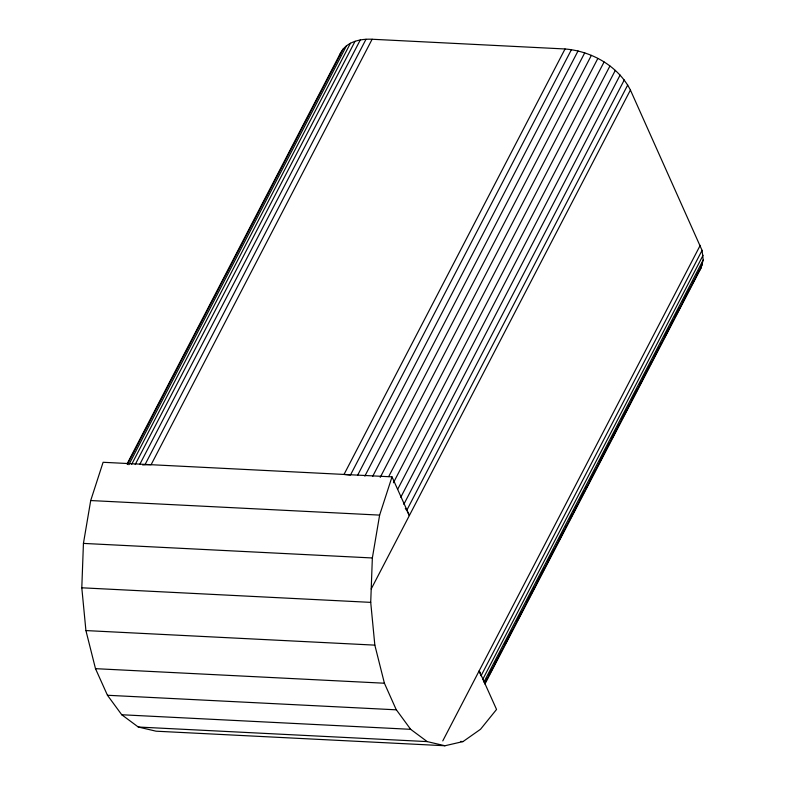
<?xml version="1.0" encoding="UTF-8"?>
<svg xmlns="http://www.w3.org/2000/svg" width="785" height="785" viewBox="0 0 785 785"><rect width="100%" height="100%" fill="white"/><g stroke="black" fill="none" stroke-linecap="round" stroke-linejoin="round"><path stroke-width="1.18" d="M127.16 463.758L340.837 52.448C346.921 41.576 360.59 38.661 372.119 39.25L565.043 48.974C591.468 51.133 618.148 65.969 630.414 90.04L702.065 250.376L481.038 675.836L479.184 670.812L496.552 709.454L480.528 729.265L463.032 741.57L444.958 745.75L156.038 731.188L138.288 727.028L121.744 714.752L107.457 695.265L95.495 668.663L85.918 630.571L81.797 587.798L83.436 543.406L90.707 500.545L103.1 462.286L392.019 476.858L409.387 515.5L407.248 511.447M444.958 745.75L427.207 741.599L410.663 729.324L396.16 709.532L384.414 683.225L374.837 645.133L370.716 602.37L372.355 557.968L379.626 515.107L392.019 476.858M484.924 684.039L700.858 268.372L703.203 259.953L702.065 250.376M339.238 56.481L340.837 52.448M127.327 464.524L343.271 48.856M128.858 464.691L346.489 45.765M131.684 464.318L350.453 43.214M135.187 464.543L355.075 41.262M139.828 464.308L360.295 39.937M142.693 464.995L144.98 464.72L366.006 39.27M372.119 39.25L151.103 464.71L144.98 464.72M565.043 48.974L344.016 474.434L350.434 475.082L571.451 49.622M357.597 475.288L578.054 50.917M364.839 476.122L584.737 52.84M372.61 476.466L591.37 55.362M380.215 477.368L597.856 58.433M388.703 476.583L604.067 62.005M393.413 482.765L609.916 66.019M397.661 489.32L615.293 70.395M400.782 497.258L620.111 75.066M403.824 504.323L624.281 79.952M627.735 84.976L406.709 510.436L405.325 508.425M371.207 588.976L630.414 90.04M442.779 740.893L700.21 245.352M482.608 679.643L703.066 255.272M483.874 682.145L703.203 259.953M484.757 683.284L487.583 677.838M488.712 675.659L492.107 669.134M494.933 663.698L497.759 658.252M498.887 656.074L501.713 650.637M505.108 644.112L511.889 631.052M516.972 621.259L522.064 611.466M527.147 601.673L529.973 596.227M531.111 594.059L532.24 591.88M533.368 589.702L534.497 587.523M537.323 582.087L540.149 576.641M541.287 574.463L544.113 569.027M547.498 562.502L554.288 549.441M559.371 539.648L564.464 529.855M565.592 527.677L566.721 525.499M569.547 520.062L572.373 514.617M573.501 512.448L574.64 510.27M575.768 508.091L576.896 505.913M579.722 500.477L584.805 490.684M585.944 488.505L587.072 486.327M589.898 480.891L594.981 471.098M600.074 461.305L606.854 448.245M607.982 446.066L609.121 443.888M611.947 438.452L617.03 428.659M618.158 426.481L619.296 424.302M622.122 418.866L627.205 409.073M628.334 406.895L629.462 404.717M632.298 399.28L637.381 389.488M640.207 384.042L641.335 381.873M642.464 379.695L649.254 366.634M650.382 364.456L651.511 362.287M654.337 356.841L659.429 347.048M660.558 344.87L661.686 342.692M664.512 337.256L669.605 327.463M670.733 325.284L673.559 319.848M674.688 317.67L679.781 307.877M682.607 302.431L683.735 300.262M684.863 298.084L689.956 288.291M692.782 282.845L693.911 280.677M696.737 275.231L697.865 273.052M484.826 683.274L702.457 264.349M698.434 271.973L700.858 268.372M90.707 500.545L379.626 515.107M83.436 543.406L372.355 557.968M81.797 587.798L370.716 602.37M85.918 630.571L374.837 645.133M95.495 668.663L384.414 683.225M107.457 695.265L396.376 709.826M121.744 714.752L410.663 729.324M460.589 741.442L463.032 741.57M138.288 727.028L427.207 741.599"/></g></svg>
